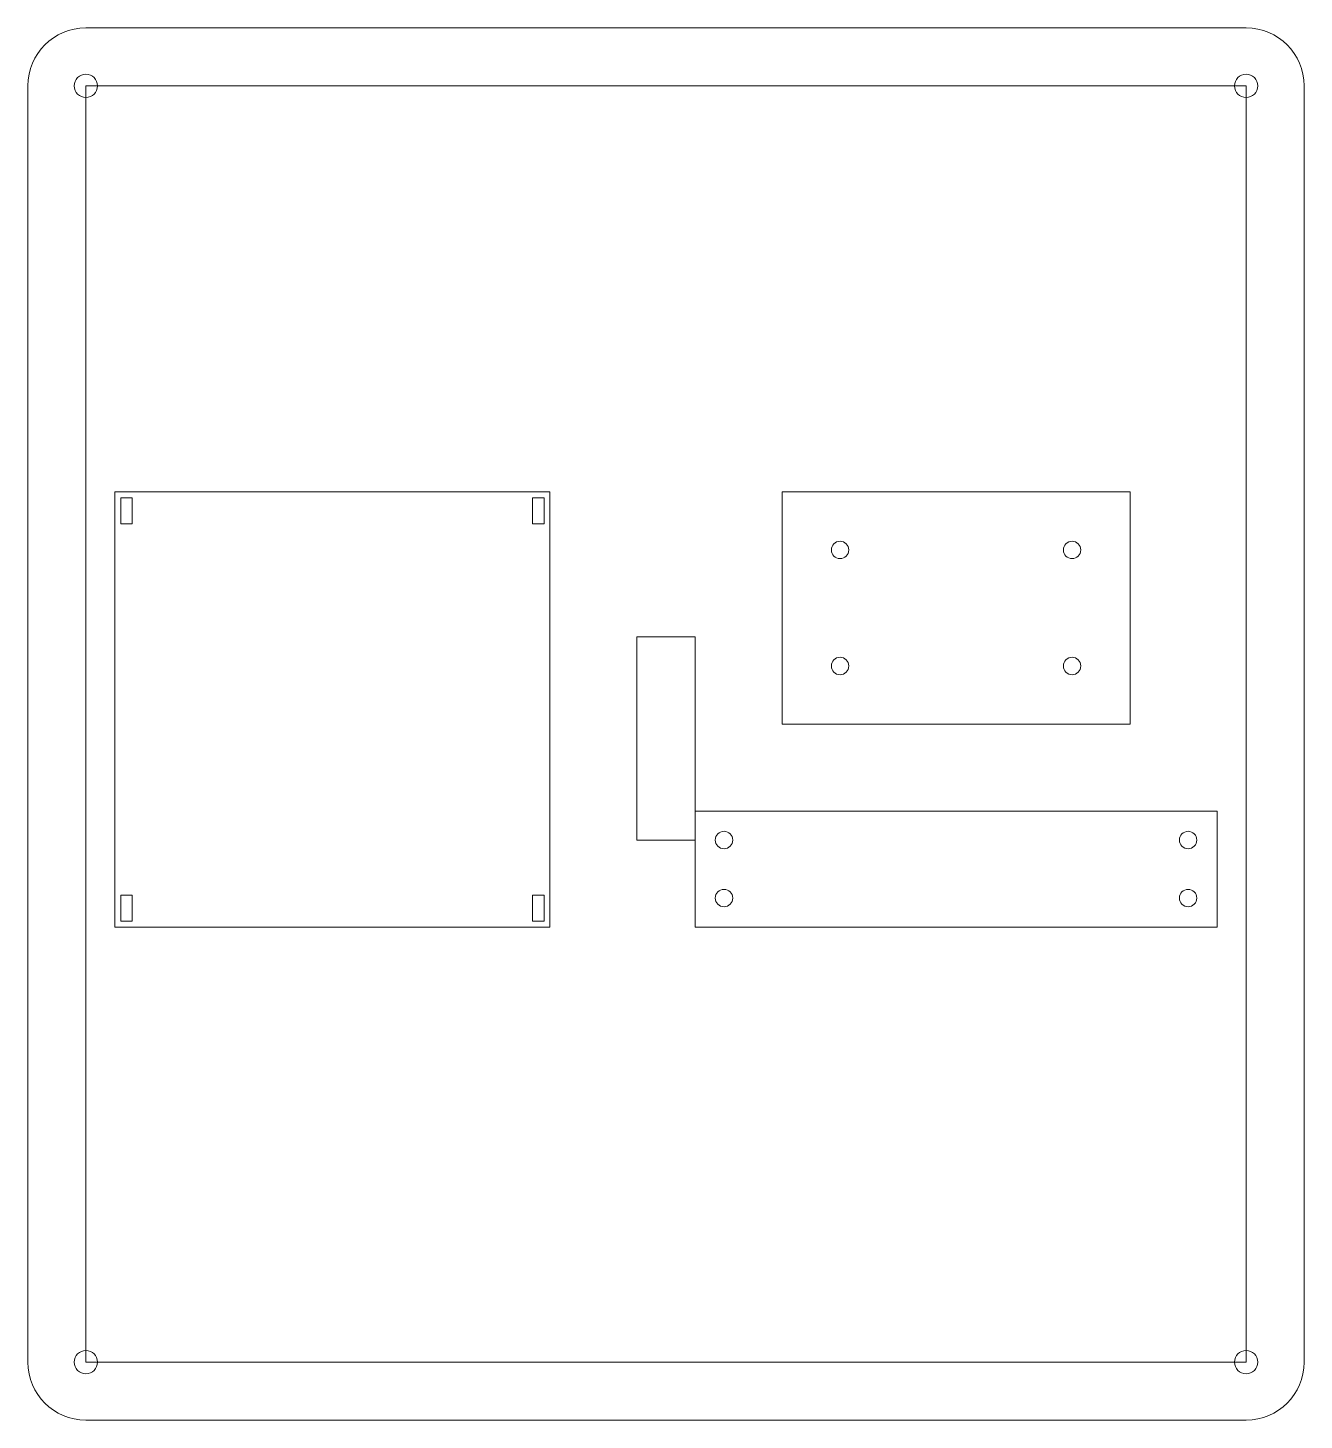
# Model space of a CAD drawing. Header units: millimetres. Extents: x 10 to 450, y 10 to 490.
import ezdxf

# ---------------------------------------------------------------- set-up
doc = ezdxf.new("R2010")
doc.units = ezdxf.units.MM
doc.header["$LTSCALE"] = 10
for name, color, linetype, lineweight in [('Display_MountingHoles', 1, 'CONTINUOUS', 0), ('Guide', 4, 'CONTINUOUS', 0), ('Panel', 1, 'CONTINUOUS', 0)]:
    doc.layers.add(name, color=color, linetype=linetype, lineweight=lineweight)

msp = doc.modelspace()

# ---------------------------------------------------------------- linework, layer by layer
at = {"layer": 'Display_MountingHoles', "linetype": 'CONTINUOUS'}
for points in [[(42, 328), (46, 328), (46, 319), (42, 319), (42, 328)], [(184, 328), (188, 328), (188, 319), (184, 319), (184, 328)], [(42, 191), (46, 191), (46, 182), (42, 182), (42, 191)], [(184, 191), (188, 191), (188, 182), (184, 182), (184, 191)]]:
    msp.add_lwpolyline(points, close=True, dxfattribs=at)
for centre in [(290, 310), (370, 310), (290, 270), (370, 270), (250, 210), (410, 210), (250, 190), (410, 190)]:
    msp.add_circle(centre, 3, dxfattribs=at)
at = {"layer": 'Guide', "linetype": 'CONTINUOUS'}
for p, q in [((40, 330), (190, 330)), ((40, 330), (40, 180)), ((190, 330), (190, 180)), ((40, 180), (190, 180))]:
    msp.add_line(p, q, dxfattribs=at)
for points in [[(30, 30), (430, 30), (430, 470), (30, 470), (30, 30)], [(270, 330), (390, 330), (390, 250), (270, 250), (270, 330)], [(240, 220), (420, 220), (420, 180), (240, 180), (240, 220)]]:
    msp.add_lwpolyline(points, close=True, dxfattribs=at)
at = {"layer": 'Panel', "linetype": 'CONTINUOUS'}
for points in [[(30, 490), (430, 490)], [(10, 30), (10, 470)], [(450, 470), (450, 30)], [(430, 10), (30, 10)]]:
    msp.add_lwpolyline(points, dxfattribs=at)
msp.add_lwpolyline([(220, 280), (240, 280), (240, 210), (220, 210), (220, 280)], close=True, dxfattribs=at)
for centre in [(30, 470), (430, 470), (30, 30), (430, 30)]:
    msp.add_circle(centre, 4, dxfattribs=at)
for centre, start, end in [((30, 470), 90, 180), ((430, 470), 0, 90), ((30, 30), 180, 270), ((430, 30), 270, 0)]:
    msp.add_arc(centre, 20, start, end, dxfattribs=at)

doc.saveas('drawing.dxf')
